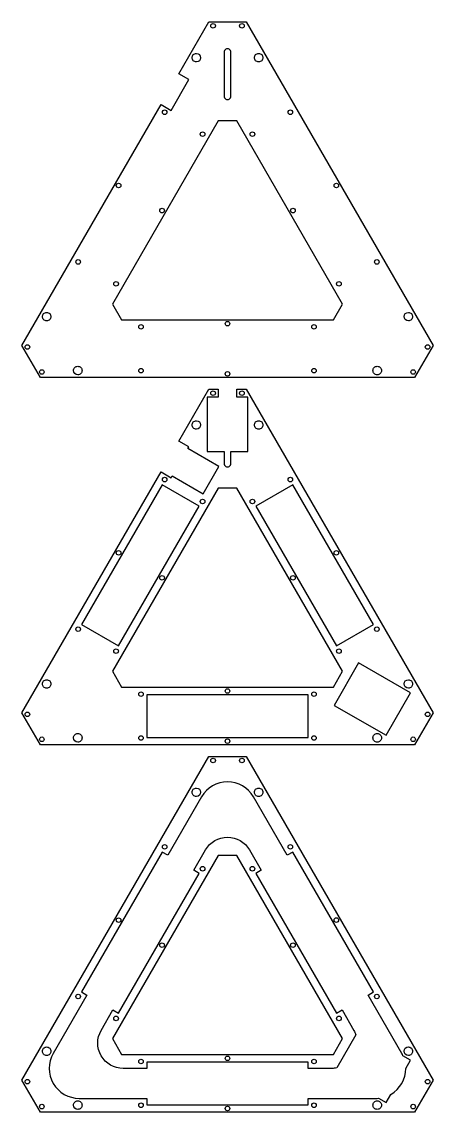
# Model space of a CAD drawing. Extents: x 89 to 634, y 56 to 529.
# Drawn here: x 89.1 to 267.4, y 56.1 to 529.2 of the extents above; entities that cross this region are included whole.
import ezdxf

# ---------------------------------------------------------------- set-up
doc = ezdxf.new("R2010")
doc.units = 0
doc.layers.get('0').update_dxf_attribs({"linetype": 'CONTINUOUS'})

msp = doc.modelspace()

# ---------------------------------------------------------------- linework, layer by layer
at = {"color": 7}
for p, q in [((157.20254, 506.70177), (170.20254, 529.218431)), ((170.20254, 529.218431), (186.30254, 529.218431)), ((172.99253, 527.468429), (172.99253, 527.468429)), ((185.49253, 527.468429), (185.49253, 527.468429)), ((186.30254, 529.218431), (267.37881, 388.790211)), ((176.75254, 515.9924), (176.75254, 496.9924)), ((179.75254, 496.9924), (179.75254, 515.9924)), ((166.60253, 513.655158), (166.60253, 513.655158)), ((193.60253, 513.655158), (193.60253, 513.655158)), ((161.53267, 504.20177), (157.20254, 506.70177)), ((153.78267, 490.778376), (161.53267, 504.20177)), ((89.12627, 388.790211), (149.45254, 493.278376)), ((149.45254, 493.278376), (153.78267, 490.778376)), ((151.99621, 489.969421), (151.99621, 489.969421)), ((206.48887, 489.969421), (206.48887, 489.969421)), ((174.25254, 486.233237), (128.37754, 406.775406)), ((182.25254, 486.233237), (174.25254, 486.233237)), ((228.12754, 406.775406), (182.25254, 486.233237)), ((168.45069, 480.469421), (168.45069, 480.469421)), ((190.03439, 480.469421), (190.03439, 480.469421)), ((132.05633, 458.192531), (132.05633, 458.192531)), ((226.42668, 458.196111), (226.42668, 458.196111)), ((150.90312, 447.316112), (150.90312, 447.316112)), ((207.58404, 447.312532), (207.58404, 447.312532)), ((114.50875, 425.039222), (114.50875, 425.039222)), ((243.97633, 425.039222), (243.97633, 425.039222)), ((130.96324, 415.539222), (130.96324, 415.539222)), ((227.52185, 415.539222), (227.52185, 415.539222)), ((128.37754, 406.775406), (132.37754, 399.847203)), ((224.12754, 399.847203), (228.12754, 406.775406)), ((101.72946, 401.291686), (101.72946, 401.291686)), ((132.37754, 399.847203), (224.12754, 399.847203)), ((179.24047, 398.227203), (179.24047, 398.227203)), ((258.47561, 401.291686), (258.47561, 401.291686)), ((141.75508, 396.847206), (141.75508, 396.847206)), ((216.73001, 396.847206), (216.73001, 396.847206)), ((97.17627, 374.847203), (89.12627, 388.790211)), ((92.531817, 388.106368), (92.531817, 388.106368)), ((267.37881, 388.790211), (259.32881, 374.847203)), ((265.95326, 388.106368), (265.95326, 388.106368)), ((259.32881, 374.847203), (97.17627, 374.847203)), ((98.781817, 377.281051), (98.781817, 377.281051)), ((115.22946, 377.909004), (115.22946, 377.909004)), ((141.75508, 377.847206), (141.75508, 377.847206)), ((179.24461, 376.467201), (179.24461, 376.467201)), ((216.73001, 377.847206), (216.73001, 377.847206)), ((244.97563, 377.909004), (244.97563, 377.909004)), ((259.70326, 377.281051), (259.70326, 377.281051)), ((157.20254, 347.330545), (170.20254, 369.847205)), ((170.20254, 369.847205), (174.25254, 369.847205)), ((174.25254, 369.847205), (174.25254, 366.347205)), ((182.25254, 366.347205), (182.25254, 369.847205)), ((182.25254, 369.847205), (186.30254, 369.847205)), ((186.30254, 369.847205), (267.37881, 229.418985)), ((174.25254, 366.347205), (169.50254, 366.347205)), ((169.50254, 366.347205), (169.50254, 342.847205)), ((172.99253, 368.097205), (172.99253, 368.097205)), ((187.00254, 366.347205), (182.25254, 366.347205)), ((185.49253, 368.097205), (185.49253, 368.097205)), ((187.00254, 342.847205), (187.00254, 366.347205)), ((166.60253, 354.283925), (166.60253, 354.283925)), ((193.60253, 354.283925), (193.60253, 354.283925)), ((161.53267, 344.830545), (157.20254, 347.330545)), ((161.05767, 344.007815), (161.53267, 344.830545)), ((174.48106, 336.257815), (161.05767, 344.007815)), ((169.50254, 342.847205), (176.75254, 342.847205)), ((176.75254, 342.847205), (176.75254, 337.621175)), ((179.75254, 342.847205), (187.00254, 342.847205)), ((179.75254, 337.621175), (179.75254, 342.847205)), ((167.68106, 324.479875), (174.48106, 336.257815)), ((89.12627, 229.418985), (149.45254, 333.907145)), ((149.45254, 333.907145), (153.78267, 331.407145)), ((153.78267, 331.407145), (154.25767, 332.229875)), ((154.25767, 332.229875), (167.68106, 324.479875)), ((149.97899, 328.318985), (114.97899, 267.697205)), ((174.25254, 326.862005), (128.37754, 247.404175)), ((166.00046, 319.068985), (149.97899, 328.318985)), ((151.99621, 330.598195), (151.99621, 330.598195)), ((182.25254, 326.862005), (174.25254, 326.862005)), ((228.12754, 247.404175), (182.25254, 326.862005)), ((206.52609, 328.318985), (190.50462, 319.068985)), ((206.48887, 330.598195), (206.48887, 330.598195)), ((241.52609, 267.697205), (206.52609, 328.318985)), ((131.00046, 258.447205), (166.00046, 319.068985)), ((168.45069, 321.098195), (168.45069, 321.098195)), ((190.03439, 321.098195), (190.03439, 321.098195)), ((190.50462, 319.068985), (225.50462, 258.447205)), ((132.05633, 298.821295), (132.05633, 298.821295)), ((226.42668, 298.824885), (226.42668, 298.824885)), ((150.90312, 287.944875), (150.90312, 287.944875)), ((207.58404, 287.941305), (207.58404, 287.941305)), ((114.50875, 265.667995), (114.50875, 265.667995)), ((114.97899, 267.697205), (131.00046, 258.447205)), ((225.50462, 258.447205), (241.52609, 267.697205)), ((243.97633, 265.667995), (243.97633, 265.667995)), ((130.96324, 256.167995), (130.96324, 256.167995)), ((227.52185, 256.167995), (227.52185, 256.167995)), ((235.07414, 251.072315), (224.42414, 232.625975)), ((257.5908, 238.072315), (235.07414, 251.072315)), ((128.37754, 247.404175), (132.37754, 240.475975)), ((224.12754, 240.475975), (228.12754, 247.404175)), ((101.72946, 241.920465), (101.72946, 241.920465)), ((258.47561, 241.920465), (258.47561, 241.920465)), ((132.37754, 240.475975), (224.12754, 240.475975)), ((141.75508, 237.475975), (141.75508, 237.475975)), ((213.25254, 237.225975), (143.25254, 237.225975)), ((143.25254, 237.225975), (143.25254, 218.725975)), ((179.24047, 238.855975), (179.24047, 238.855975)), ((213.25254, 218.725975), (213.25254, 237.225975)), ((216.73001, 237.475975), (216.73001, 237.475975)), ((246.9408, 219.625975), (257.5908, 238.072315)), ((224.42414, 232.625975), (246.9408, 219.625975)), ((97.17627, 215.475975), (89.12627, 229.418985)), ((92.531817, 228.735145), (92.531817, 228.735145)), ((267.37881, 229.418985), (259.32881, 215.475975)), ((265.95326, 228.735145), (265.95326, 228.735145)), ((98.781817, 217.909825), (98.781817, 217.909825)), ((115.22946, 218.537775), (115.22946, 218.537775)), ((141.75508, 218.475975), (141.75508, 218.475975)), ((143.25254, 218.725975), (213.25254, 218.725975)), ((216.73001, 218.475975), (216.73001, 218.475975)), ((244.97563, 218.537775), (244.97563, 218.537775)), ((259.70326, 217.909825), (259.70326, 217.909825)), ((259.32881, 215.475975), (97.17627, 215.475975)), ((179.24461, 217.095985), (179.24461, 217.095985)), ((89.12627, 70.047755), (170.20254, 210.475975)), ((170.20254, 210.475975), (186.30254, 210.475975)), ((172.99253, 208.725955), (172.99253, 208.725955)), ((185.49253, 208.725955), (185.49253, 208.725955)), ((186.30254, 210.475975), (267.37881, 70.047755)), ((166.60253, 194.912695), (166.60253, 194.912695)), ((193.60253, 194.912695), (193.60253, 194.912695)), ((166.99421, 192.918975), (152.36056, 167.572745)), ((151.99621, 171.226965), (151.99621, 171.226965)), ((206.48887, 171.226965), (206.48887, 171.226965)), ((149.97899, 168.947745), (114.97899, 108.325975)), ((174.25254, 167.490785), (128.37754, 88.032945)), ((152.36056, 167.572745), (149.97899, 168.947745)), ((163.61889, 161.072755), (168.72626, 169.918985)), ((182.25254, 167.490785), (174.25254, 167.490785)), ((228.12754, 88.032945), (182.25254, 167.490785)), ((187.77882, 169.918985), (192.88619, 161.072755)), ((206.52609, 168.947745), (204.14452, 167.572745)), ((241.52609, 108.325965), (206.52609, 168.947745)), ((166.00046, 159.697755), (163.61889, 161.072755)), ((168.45069, 161.726965), (168.45069, 161.726965)), ((190.03439, 161.726965), (190.03439, 161.726965)), ((192.88619, 161.072755), (190.50462, 159.697755)), ((131.00046, 99.075975), (166.00046, 159.697755)), ((190.50462, 159.697755), (225.50462, 99.075975)), ((132.05633, 139.450085), (132.05633, 139.450085)), ((226.42668, 139.453655), (226.42668, 139.453655)), ((150.90312, 128.573645), (150.90312, 128.573645)), ((207.58404, 128.570075), (207.58404, 128.570075)), ((114.50875, 106.296755), (114.50875, 106.296755)), ((114.97899, 108.325975), (117.36056, 106.950975)), ((239.14452, 106.950965), (241.52609, 108.325965)), ((253.77818, 81.604735), (239.14452, 106.950965)), ((243.97633, 106.296755), (243.97633, 106.296755)), ((123.51151, 91.604745), (128.61889, 100.450975)), ((128.61889, 100.450975), (131.00046, 99.075975)), ((225.50462, 99.075975), (227.88619, 100.450975)), ((130.96324, 96.796755), (130.96324, 96.796755)), ((227.52185, 96.796755), (227.52185, 96.796755)), ((128.37754, 88.032945), (132.37754, 81.104745)), ((224.12754, 81.104745), (228.12754, 88.032945)), ((233.88388, 89.639505), (225.6144, 75.316325)), ((101.72946, 82.549235), (101.72946, 82.549235)), ((132.37754, 81.104745), (224.12754, 81.104745)), ((257.5908, 78.701075), (254.30109, 80.600395)), ((258.47561, 82.549235), (258.47561, 82.549235)), ((141.75508, 78.104745), (141.75508, 78.104745)), ((213.25254, 77.854745), (143.25254, 77.854745)), ((143.25254, 77.854745), (143.25254, 75.104745)), ((179.24047, 79.484745), (179.24047, 79.484745)), ((213.25254, 75.104745), (213.25254, 77.854745)), ((216.73001, 78.104745), (216.73001, 78.104745)), ((255.51984, 75.114075), (257.5908, 78.701075)), ((143.25254, 75.104745), (133.03779, 75.104745)), ((223.46729, 75.104745), (213.25254, 75.104745)), ((97.17627, 56.104745), (89.12627, 70.047755)), ((92.531817, 69.363895), (92.531817, 69.363895)), ((267.37881, 70.047755), (259.32881, 56.104745)), ((265.95326, 69.363895), (265.95326, 69.363895)), ((113.98524, 62.104745), (143.25254, 62.104745)), ((143.25254, 62.104745), (143.25254, 59.354745)), ((213.25254, 59.354745), (213.25254, 62.104745)), ((243.65109, 62.154045), (246.9408, 60.254735)), ((98.781817, 58.538585), (98.781817, 58.538585)), ((115.22946, 59.166545), (115.22946, 59.166545)), ((141.75508, 59.104745), (141.75508, 59.104745)), ((143.25254, 59.354745), (213.25254, 59.354745)), ((179.24461, 57.724735), (179.24461, 57.724735)), ((216.73001, 59.104745), (216.73001, 59.104745)), ((244.97563, 59.166545), (244.97563, 59.166545)), ((259.70326, 58.538585), (259.70326, 58.538585)), ((259.32881, 56.104745), (97.17627, 56.104745))]:
    msp.add_line(p, q, dxfattribs=at)
for points in [[(171.01253, 527.468429), (171.01253, 528.015191), (171.455768, 528.458429), (172.00253, 528.458429)], [(172.00253, 526.478429), (171.455768, 526.478429), (171.01253, 526.921667), (171.01253, 527.468429)], [(172.00253, 528.458429), (172.549292, 528.458429), (172.99253, 528.015191), (172.99253, 527.468429)], [(172.99253, 527.468429), (172.99253, 526.921667), (172.549292, 526.478429), (172.00253, 526.478429)], [(183.51253, 527.468429), (183.51253, 528.015191), (183.955768, 528.458429), (184.50253, 528.458429)], [(184.50253, 526.478429), (183.955768, 526.478429), (183.51253, 526.921667), (183.51253, 527.468429)], [(184.50253, 528.458429), (185.049292, 528.458429), (185.49253, 528.015191), (185.49253, 527.468429)], [(185.49253, 527.468429), (185.49253, 526.921667), (185.049292, 526.478429), (184.50253, 526.478429)], [(177.50254, 517.291438), (177.038438, 517.023489), (176.75254, 516.528298), (176.75254, 515.9924)], [(179.00254, 517.291438), (178.538438, 517.559387), (177.966642, 517.559387), (177.50254, 517.291438)], [(179.75254, 515.9924), (179.75254, 516.528298), (179.466642, 517.023489), (179.00254, 517.291438)], [(162.90253, 513.655158), (162.90253, 514.145808), (163.09744, 514.616363), (163.444382, 514.963305)], [(163.444382, 512.34701), (163.09744, 512.693953), (162.90253, 513.164507), (162.90253, 513.655158)], [(163.444382, 514.963305), (163.791325, 515.310248), (164.261879, 515.505158), (164.75253, 515.505158)], [(164.75253, 511.805158), (164.261879, 511.805158), (163.791325, 512.000068), (163.444382, 512.34701)], [(164.75253, 515.505158), (165.774257, 515.505158), (166.60253, 514.676885), (166.60253, 513.655158)], [(166.60253, 513.655158), (166.60253, 512.633431), (165.774257, 511.805158), (164.75253, 511.805158)], [(189.90253, 513.655158), (189.90253, 514.145808), (190.09744, 514.616363), (190.444382, 514.963305)], [(190.444382, 512.34701), (190.09744, 512.693953), (189.90253, 513.164507), (189.90253, 513.655158)], [(190.444382, 514.963305), (190.791325, 515.310248), (191.261879, 515.505158), (191.75253, 515.505158)], [(191.75253, 511.805158), (191.261879, 511.805158), (190.791325, 512.000068), (190.444382, 512.34701)], [(191.75253, 515.505158), (192.243181, 515.505158), (192.713735, 515.310248), (193.060678, 514.963305)], [(193.060678, 512.34701), (192.713735, 512.000068), (192.243181, 511.805158), (191.75253, 511.805158)], [(193.060678, 514.963305), (193.40762, 514.616363), (193.60253, 514.145808), (193.60253, 513.655158)], [(193.60253, 513.655158), (193.60253, 513.164507), (193.40762, 512.693953), (193.060678, 512.34701)], [(176.75254, 496.9924), (176.75254, 496.456501), (177.038438, 495.961311), (177.50254, 495.693362)], [(179.00254, 495.693362), (179.466642, 495.961311), (179.75254, 496.456501), (179.75254, 496.9924)], [(177.50254, 495.693362), (177.966642, 495.425412), (178.538438, 495.425412), (179.00254, 495.693362)], [(150.01621, 489.969421), (150.01621, 490.516183), (150.459448, 490.959421), (151.00621, 490.959421)], [(151.00621, 488.979421), (150.459448, 488.979421), (150.01621, 489.422659), (150.01621, 489.969421)], [(151.00621, 490.959421), (151.552972, 490.959421), (151.99621, 490.516183), (151.99621, 489.969421)], [(151.99621, 489.969421), (151.99621, 489.422659), (151.552972, 488.979421), (151.00621, 488.979421)], [(204.50887, 489.969421), (204.50887, 490.516183), (204.952108, 490.959421), (205.49887, 490.959421)], [(205.49887, 488.979421), (204.952108, 488.979421), (204.50887, 489.422659), (204.50887, 489.969421)], [(205.49887, 490.959421), (206.045632, 490.959421), (206.48887, 490.516183), (206.48887, 489.969421)], [(206.48887, 489.969421), (206.48887, 489.422659), (206.045632, 488.979421), (205.49887, 488.979421)], [(166.47069, 480.469421), (166.47069, 481.016183), (166.913928, 481.459421), (167.46069, 481.459421)], [(166.760654, 479.769385), (166.574993, 479.955046), (166.47069, 480.206857), (166.47069, 480.469421)], [(167.46069, 479.479421), (167.198126, 479.479421), (166.946315, 479.583724), (166.760654, 479.769385)], [(167.46069, 481.459421), (168.007452, 481.459421), (168.45069, 481.016183), (168.45069, 480.469421)], [(168.160726, 479.769385), (167.975065, 479.583724), (167.723254, 479.479421), (167.46069, 479.479421)], [(168.45069, 480.469421), (168.45069, 480.206857), (168.346387, 479.955046), (168.160726, 479.769385)], [(188.05439, 480.469421), (188.05439, 481.016183), (188.497628, 481.459421), (189.04439, 481.459421)], [(188.344354, 479.769385), (188.158693, 479.955046), (188.05439, 480.206857), (188.05439, 480.469421)], [(189.04439, 479.479421), (188.781826, 479.479421), (188.530015, 479.583724), (188.344354, 479.769385)], [(189.04439, 481.459421), (189.591152, 481.459421), (190.03439, 481.016183), (190.03439, 480.469421)], [(189.744426, 479.769385), (189.558765, 479.583724), (189.306954, 479.479421), (189.04439, 479.479421)], [(190.03439, 480.469421), (190.03439, 480.206857), (189.930087, 479.955046), (189.744426, 479.769385)], [(130.07633, 458.192531), (130.07633, 458.739293), (130.519568, 459.182531), (131.06633, 459.182531)], [(131.06633, 459.182531), (131.613092, 459.182531), (132.05633, 458.739293), (132.05633, 458.192531)], [(224.44668, 458.196111), (224.44668, 458.742873), (224.889918, 459.186111), (225.43668, 459.186111)], [(225.43668, 459.186111), (225.983442, 459.186111), (226.42668, 458.742873), (226.42668, 458.196111)], [(131.06633, 457.202531), (130.519568, 457.202531), (130.07633, 457.645769), (130.07633, 458.192531)], [(132.05633, 458.192531), (132.05633, 457.645769), (131.613092, 457.202531), (131.06633, 457.202531)], [(225.43668, 457.206111), (224.889918, 457.206111), (224.44668, 457.649349), (224.44668, 458.196111)], [(226.42668, 458.196111), (226.42668, 457.649349), (225.983442, 457.206111), (225.43668, 457.206111)], [(148.92312, 447.316112), (148.92312, 447.862874), (149.366358, 448.306112), (149.91312, 448.306112)], [(149.91312, 446.326112), (149.366358, 446.326112), (148.92312, 446.76935), (148.92312, 447.316112)], [(149.91312, 448.306112), (150.459882, 448.306112), (150.90312, 447.862874), (150.90312, 447.316112)], [(150.90312, 447.316112), (150.90312, 446.76935), (150.459882, 446.326112), (149.91312, 446.326112)], [(205.60404, 447.312532), (205.60404, 447.859294), (206.047278, 448.302532), (206.59404, 448.302532)], [(206.59404, 446.322532), (206.047278, 446.322532), (205.60404, 446.76577), (205.60404, 447.312532)], [(206.59404, 448.302532), (207.140802, 448.302532), (207.58404, 447.859294), (207.58404, 447.312532)], [(207.58404, 447.312532), (207.58404, 446.76577), (207.140802, 446.322532), (206.59404, 446.322532)], [(112.52875, 425.039222), (112.52875, 425.585984), (112.971988, 426.029222), (113.51875, 426.029222)], [(113.51875, 426.029222), (114.065512, 426.029222), (114.50875, 425.585984), (114.50875, 425.039222)], [(241.99633, 425.039222), (241.99633, 425.585984), (242.439568, 426.029222), (242.98633, 426.029222)], [(242.98633, 426.029222), (243.533092, 426.029222), (243.97633, 425.585984), (243.97633, 425.039222)], [(113.51875, 424.049222), (112.971988, 424.049222), (112.52875, 424.49246), (112.52875, 425.039222)], [(114.50875, 425.039222), (114.50875, 424.49246), (114.065512, 424.049222), (113.51875, 424.049222)], [(242.98633, 424.049222), (242.439568, 424.049222), (241.99633, 424.49246), (241.99633, 425.039222)], [(243.97633, 425.039222), (243.97633, 424.49246), (243.533092, 424.049222), (242.98633, 424.049222)], [(128.98324, 415.539222), (128.98324, 416.085984), (129.426478, 416.529222), (129.97324, 416.529222)], [(129.97324, 416.529222), (130.520002, 416.529222), (130.96324, 416.085984), (130.96324, 415.539222)], [(225.54185, 415.539222), (225.54185, 416.085984), (225.985088, 416.529222), (226.53185, 416.529222)], [(226.53185, 416.529222), (227.078612, 416.529222), (227.52185, 416.085984), (227.52185, 415.539222)], [(129.97324, 414.549222), (129.426478, 414.549222), (128.98324, 414.99246), (128.98324, 415.539222)], [(130.96324, 415.539222), (130.96324, 414.99246), (130.520002, 414.549222), (129.97324, 414.549222)], [(226.53185, 414.549222), (225.985088, 414.549222), (225.54185, 414.99246), (225.54185, 415.539222)], [(227.52185, 415.539222), (227.52185, 414.99246), (227.078612, 414.549222), (226.53185, 414.549222)], [(98.029456, 401.291686), (98.029456, 401.782336), (98.224366, 402.252891), (98.571308, 402.599833)], [(98.571308, 402.599833), (98.918251, 402.946776), (99.388805, 403.141686), (99.879456, 403.141686)], [(99.879456, 403.141686), (100.370107, 403.141687), (100.840663, 402.946777), (101.187606, 402.599835)], [(101.187606, 402.599835), (101.534549, 402.252892), (101.72946, 401.782337), (101.72946, 401.291686)], [(254.77561, 401.291686), (254.77561, 402.313413), (255.603883, 403.141686), (256.62561, 403.141686)], [(256.62561, 403.141686), (257.116261, 403.141686), (257.586815, 402.946776), (257.933758, 402.599833)], [(257.933758, 402.599833), (258.2807, 402.252891), (258.47561, 401.782336), (258.47561, 401.291686)], [(98.571308, 399.983538), (98.224366, 400.330481), (98.029456, 400.801035), (98.029456, 401.291686)], [(99.879456, 399.441686), (99.388805, 399.441686), (98.918251, 399.636596), (98.571308, 399.983538)], [(101.187606, 399.983537), (100.840663, 399.636594), (100.370107, 399.441685), (99.879456, 399.441686)], [(101.72946, 401.291686), (101.72946, 400.801035), (101.534549, 400.330479), (101.187606, 399.983537)], [(139.77508, 396.847206), (139.77508, 397.393968), (140.218318, 397.837206), (140.76508, 397.837206)], [(140.76508, 397.837206), (141.311842, 397.837206), (141.75508, 397.393968), (141.75508, 396.847206)], [(177.26047, 398.227203), (177.26047, 398.773965), (177.703708, 399.217203), (178.25047, 399.217203)], [(178.25047, 397.237203), (177.703708, 397.237203), (177.26047, 397.680441), (177.26047, 398.227203)], [(178.25047, 399.217203), (178.797232, 399.217203), (179.24047, 398.773965), (179.24047, 398.227203)], [(179.24047, 398.227203), (179.24047, 397.680441), (178.797232, 397.237203), (178.25047, 397.237203)], [(214.75001, 396.847206), (214.75001, 397.393968), (215.193248, 397.837206), (215.74001, 397.837206)], [(215.74001, 397.837206), (216.286772, 397.837206), (216.73001, 397.393968), (216.73001, 396.847206)], [(256.62561, 399.441686), (255.603883, 399.441686), (254.77561, 400.269959), (254.77561, 401.291686)], [(257.933758, 399.983538), (257.586815, 399.636596), (257.116261, 399.441686), (256.62561, 399.441686)], [(258.47561, 401.291686), (258.47561, 400.801035), (258.2807, 400.330481), (257.933758, 399.983538)], [(140.065044, 396.147169), (139.879383, 396.332831), (139.77508, 396.584641), (139.77508, 396.847206)], [(140.76508, 395.857205), (140.502516, 395.857205), (140.250705, 395.961508), (140.065044, 396.147169)], [(141.465116, 396.147169), (141.279455, 395.961508), (141.027645, 395.857205), (140.76508, 395.857205)], [(141.75508, 396.847206), (141.75508, 396.584641), (141.650777, 396.332831), (141.465116, 396.147169)], [(215.039974, 396.147169), (214.854313, 396.332831), (214.75001, 396.584641), (214.75001, 396.847206)], [(215.74001, 395.857205), (215.477446, 395.857205), (215.225635, 395.961508), (215.039974, 396.147169)], [(216.440046, 396.147169), (216.254385, 395.961508), (216.002575, 395.857205), (215.74001, 395.857205)], [(216.73001, 396.847206), (216.73001, 396.584641), (216.625707, 396.332831), (216.440046, 396.147169)], [(90.551817, 388.106368), (90.551817, 388.65313), (90.995055, 389.096368), (91.541817, 389.096368)], [(91.541817, 387.116368), (90.995055, 387.116368), (90.551817, 387.559606), (90.551817, 388.106368)], [(91.541817, 389.096368), (92.088579, 389.096368), (92.531817, 388.65313), (92.531817, 388.106368)], [(92.531817, 388.106368), (92.531817, 387.559606), (92.088579, 387.116368), (91.541817, 387.116368)], [(263.97326, 388.106368), (263.97326, 388.65313), (264.416498, 389.096368), (264.96326, 389.096368)], [(264.96326, 387.116368), (264.416498, 387.116368), (263.97326, 387.559606), (263.97326, 388.106368)], [(264.96326, 389.096368), (265.510022, 389.096368), (265.95326, 388.65313), (265.95326, 388.106368)], [(265.95326, 388.106368), (265.95326, 387.559606), (265.510022, 387.116368), (264.96326, 387.116368)], [(111.52946, 377.909004), (111.52946, 378.399654), (111.72437, 378.870209), (112.071312, 379.217151)], [(112.071312, 379.217151), (112.418255, 379.564094), (112.888809, 379.759004), (113.37946, 379.759004)], [(113.37946, 379.759004), (113.870111, 379.759004), (114.340665, 379.564094), (114.687608, 379.217151)], [(114.687608, 379.217151), (115.03455, 378.870209), (115.22946, 378.399654), (115.22946, 377.909004)], [(139.77508, 377.847206), (139.77508, 378.393968), (140.218318, 378.837206), (140.76508, 378.837206)], [(140.76508, 378.837206), (141.311842, 378.837206), (141.75508, 378.393968), (141.75508, 377.847206)], [(214.75001, 377.847206), (214.75001, 378.393968), (215.193248, 378.837206), (215.74001, 378.837206)], [(215.74001, 378.837206), (216.286772, 378.837206), (216.73001, 378.393968), (216.73001, 377.847206)], [(241.27563, 377.909004), (241.27563, 378.399654), (241.47054, 378.870209), (241.817482, 379.217151)], [(241.817482, 379.217151), (242.164425, 379.564094), (242.634979, 379.759004), (243.12563, 379.759004)], [(243.12563, 379.759004), (243.616281, 379.759004), (244.086835, 379.564094), (244.433778, 379.217151)], [(244.433778, 379.217151), (244.78072, 378.870209), (244.97563, 378.399654), (244.97563, 377.909004)], [(96.801817, 377.281051), (96.801817, 377.827813), (97.245055, 378.271051), (97.791817, 378.271051)], [(97.791817, 376.291051), (97.245055, 376.291051), (96.801817, 376.734289), (96.801817, 377.281051)], [(97.791817, 378.271051), (98.338579, 378.271051), (98.781817, 377.827813), (98.781817, 377.281051)], [(98.781817, 377.281051), (98.781817, 376.734289), (98.338579, 376.291051), (97.791817, 376.291051)], [(113.37946, 376.059004), (112.357733, 376.059004), (111.52946, 376.887277), (111.52946, 377.909004)], [(114.687608, 376.600856), (114.340665, 376.253914), (113.870111, 376.059004), (113.37946, 376.059004)], [(115.22946, 377.909004), (115.22946, 377.418353), (115.03455, 376.947799), (114.687608, 376.600856)], [(140.065044, 377.147169), (139.879383, 377.332831), (139.77508, 377.584641), (139.77508, 377.847206)], [(140.76508, 376.857205), (140.502516, 376.857205), (140.250705, 376.961508), (140.065044, 377.147169)], [(141.465116, 377.147169), (141.279455, 376.961508), (141.027645, 376.857205), (140.76508, 376.857205)], [(141.75508, 377.847206), (141.75508, 377.584641), (141.650777, 377.332831), (141.465116, 377.147169)], [(177.26461, 376.467201), (177.26461, 377.013963), (177.707848, 377.457201), (178.25461, 377.457201)], [(178.25461, 375.477201), (177.707848, 375.477201), (177.26461, 375.920439), (177.26461, 376.467201)], [(178.25461, 377.457201), (178.801372, 377.457201), (179.24461, 377.013963), (179.24461, 376.467201)], [(179.24461, 376.467201), (179.24461, 375.920439), (178.801372, 375.477201), (178.25461, 375.477201)], [(215.039974, 377.147169), (214.854313, 377.332831), (214.75001, 377.584641), (214.75001, 377.847206)], [(215.74001, 376.857205), (215.477446, 376.857205), (215.225635, 376.961508), (215.039974, 377.147169)], [(216.440046, 377.147169), (216.254385, 376.961508), (216.002575, 376.857205), (215.74001, 376.857205)], [(216.73001, 377.847206), (216.73001, 377.584641), (216.625707, 377.332831), (216.440046, 377.147169)], [(241.817482, 376.600856), (241.47054, 376.947799), (241.27563, 377.418353), (241.27563, 377.909004)], [(243.12563, 376.059004), (242.634979, 376.059004), (242.164425, 376.253914), (241.817482, 376.600856)], [(244.433778, 376.600856), (244.086835, 376.253914), (243.616281, 376.059004), (243.12563, 376.059004)], [(244.97563, 377.909004), (244.97563, 377.418353), (244.78072, 376.947799), (244.433778, 376.600856)], [(257.72326, 377.281051), (257.72326, 377.827813), (258.166498, 378.271051), (258.71326, 378.271051)], [(258.71326, 376.291051), (258.166498, 376.291051), (257.72326, 376.734289), (257.72326, 377.281051)], [(258.71326, 378.271051), (259.260022, 378.271051), (259.70326, 377.827813), (259.70326, 377.281051)], [(259.70326, 377.281051), (259.70326, 376.734289), (259.260022, 376.291051), (258.71326, 376.291051)], [(171.01253, 368.097205), (171.01253, 368.643967), (171.455768, 369.087205), (172.00253, 369.087205)], [(172.00253, 369.087205), (172.549292, 369.087205), (172.99253, 368.643967), (172.99253, 368.097205)], [(183.51253, 368.097205), (183.51253, 368.643967), (183.955768, 369.087205), (184.50253, 369.087205)], [(184.50253, 369.087205), (185.049292, 369.087205), (185.49253, 368.643967), (185.49253, 368.097205)], [(172.00253, 367.107205), (171.455768, 367.107205), (171.01253, 367.550443), (171.01253, 368.097205)], [(172.99253, 368.097205), (172.99253, 367.550443), (172.549292, 367.107205), (172.00253, 367.107205)], [(184.50253, 367.107205), (183.955768, 367.107205), (183.51253, 367.550443), (183.51253, 368.097205)], [(185.49253, 368.097205), (185.49253, 367.550443), (185.049292, 367.107205), (184.50253, 367.107205)], [(162.90253, 354.283925), (162.90253, 354.774575), (163.09744, 355.24513), (163.444382, 355.592072)], [(163.444382, 355.592072), (163.791325, 355.939015), (164.261879, 356.133925), (164.75253, 356.133925)], [(164.75253, 356.133925), (165.774257, 356.133925), (166.60253, 355.305652), (166.60253, 354.283925)], [(189.90253, 354.283925), (189.90253, 354.774575), (190.09744, 355.24513), (190.444382, 355.592072)], [(190.444382, 355.592072), (190.791325, 355.939015), (191.261879, 356.133925), (191.75253, 356.133925)], [(191.75253, 356.133925), (192.243181, 356.133925), (192.713735, 355.939015), (193.060678, 355.592072)], [(193.060678, 355.592072), (193.40762, 355.24513), (193.60253, 354.774575), (193.60253, 354.283925)], [(163.444382, 352.975777), (163.09744, 353.32272), (162.90253, 353.793274), (162.90253, 354.283925)], [(164.75253, 352.433925), (164.261879, 352.433925), (163.791325, 352.628835), (163.444382, 352.975777)], [(166.60253, 354.283925), (166.60253, 353.262198), (165.774257, 352.433925), (164.75253, 352.433925)], [(190.444382, 352.975777), (190.09744, 353.32272), (189.90253, 353.793274), (189.90253, 354.283925)], [(191.75253, 352.433925), (191.261879, 352.433925), (190.791325, 352.628835), (190.444382, 352.975777)], [(193.060678, 352.975777), (192.713735, 352.628835), (192.243181, 352.433925), (191.75253, 352.433925)], [(193.60253, 354.283925), (193.60253, 353.793274), (193.40762, 353.32272), (193.060678, 352.975777)], [(176.75254, 337.621175), (176.75254, 337.085276), (177.038438, 336.590086), (177.50254, 336.322137)], [(177.50254, 336.322137), (177.966642, 336.054187), (178.538438, 336.054187), (179.00254, 336.322137)], [(179.00254, 336.322137), (179.466642, 336.590086), (179.75254, 337.085276), (179.75254, 337.621175)], [(150.01621, 330.598195), (150.01621, 331.144957), (150.459448, 331.588195), (151.00621, 331.588195)], [(151.00621, 331.588195), (151.552972, 331.588195), (151.99621, 331.144957), (151.99621, 330.598195)], [(204.50887, 330.598195), (204.50887, 331.144957), (204.952108, 331.588195), (205.49887, 331.588195)], [(205.49887, 331.588195), (206.045632, 331.588195), (206.48887, 331.144957), (206.48887, 330.598195)], [(151.00621, 329.608195), (150.459448, 329.608195), (150.01621, 330.051433), (150.01621, 330.598195)], [(151.99621, 330.598195), (151.99621, 330.051433), (151.552972, 329.608195), (151.00621, 329.608195)], [(205.49887, 329.608195), (204.952108, 329.608195), (204.50887, 330.051433), (204.50887, 330.598195)], [(206.48887, 330.598195), (206.48887, 330.051433), (206.045632, 329.608195), (205.49887, 329.608195)], [(166.47069, 321.098195), (166.47069, 321.644957), (166.913928, 322.088195), (167.46069, 322.088195)], [(167.46069, 322.088195), (168.007452, 322.088195), (168.45069, 321.644957), (168.45069, 321.098195)], [(188.05439, 321.098195), (188.05439, 321.644957), (188.497628, 322.088195), (189.04439, 322.088195)], [(189.04439, 322.088195), (189.591152, 322.088195), (190.03439, 321.644957), (190.03439, 321.098195)], [(167.46069, 320.108195), (166.913928, 320.108195), (166.47069, 320.551433), (166.47069, 321.098195)], [(168.45069, 321.098195), (168.45069, 320.551433), (168.007452, 320.108195), (167.46069, 320.108195)], [(189.04439, 320.108195), (188.497628, 320.108195), (188.05439, 320.551433), (188.05439, 321.098195)], [(190.03439, 321.098195), (190.03439, 320.551433), (189.591152, 320.108195), (189.04439, 320.108195)], [(130.07633, 298.821295), (130.07633, 299.368057), (130.519568, 299.811295), (131.06633, 299.811295)], [(131.06633, 297.831295), (130.519568, 297.831295), (130.07633, 298.274533), (130.07633, 298.821295)], [(131.06633, 299.811295), (131.613092, 299.811295), (132.05633, 299.368057), (132.05633, 298.821295)], [(132.05633, 298.821295), (132.05633, 298.274533), (131.613092, 297.831295), (131.06633, 297.831295)], [(224.44668, 298.824885), (224.44668, 299.371647), (224.889918, 299.814885), (225.43668, 299.814885)], [(225.43668, 297.834885), (224.889918, 297.834885), (224.44668, 298.278123), (224.44668, 298.824885)], [(225.43668, 299.814885), (225.983442, 299.814885), (226.42668, 299.371647), (226.42668, 298.824885)], [(226.42668, 298.824885), (226.42668, 298.278123), (225.983442, 297.834885), (225.43668, 297.834885)], [(148.92312, 287.944875), (148.92312, 288.491637), (149.366358, 288.934875), (149.91312, 288.934875)], [(149.91312, 288.934875), (150.459882, 288.934875), (150.90312, 288.491637), (150.90312, 287.944875)], [(205.60404, 287.941305), (205.60404, 288.488067), (206.047278, 288.931305), (206.59404, 288.931305)], [(206.59404, 288.931305), (207.140802, 288.931305), (207.58404, 288.488067), (207.58404, 287.941305)], [(149.91312, 286.954875), (149.366358, 286.954875), (148.92312, 287.398113), (148.92312, 287.944875)], [(150.90312, 287.944875), (150.90312, 287.398113), (150.459882, 286.954875), (149.91312, 286.954875)], [(206.59404, 286.951305), (206.047278, 286.951305), (205.60404, 287.394543), (205.60404, 287.941305)], [(207.58404, 287.941305), (207.58404, 287.394543), (207.140802, 286.951305), (206.59404, 286.951305)], [(112.52875, 265.667995), (112.52875, 266.214757), (112.971988, 266.657995), (113.51875, 266.657995)], [(113.51875, 264.677995), (112.971988, 264.677995), (112.52875, 265.121233), (112.52875, 265.667995)], [(113.51875, 266.657995), (114.065512, 266.657995), (114.50875, 266.214757), (114.50875, 265.667995)], [(114.50875, 265.667995), (114.50875, 265.121233), (114.065512, 264.677995), (113.51875, 264.677995)], [(241.99633, 265.667995), (241.99633, 266.214757), (242.439568, 266.657995), (242.98633, 266.657995)], [(242.98633, 264.677995), (242.439568, 264.677995), (241.99633, 265.121233), (241.99633, 265.667995)], [(242.98633, 266.657995), (243.533092, 266.657995), (243.97633, 266.214757), (243.97633, 265.667995)], [(243.97633, 265.667995), (243.97633, 265.121233), (243.533092, 264.677995), (242.98633, 264.677995)], [(128.98324, 256.167995), (128.98324, 256.714757), (129.426478, 257.157995), (129.97324, 257.157995)], [(129.97324, 255.177995), (129.426478, 255.177995), (128.98324, 255.621233), (128.98324, 256.167995)], [(129.97324, 257.157995), (130.520002, 257.157995), (130.96324, 256.714757), (130.96324, 256.167995)], [(130.96324, 256.167995), (130.96324, 255.621233), (130.520002, 255.177995), (129.97324, 255.177995)], [(225.54185, 256.167995), (225.54185, 256.714757), (225.985088, 257.157995), (226.53185, 257.157995)], [(226.53185, 255.177995), (225.985088, 255.177995), (225.54185, 255.621233), (225.54185, 256.167995)], [(226.53185, 257.157995), (227.078612, 257.157995), (227.52185, 256.714757), (227.52185, 256.167995)], [(227.52185, 256.167995), (227.52185, 255.621233), (227.078612, 255.177995), (226.53185, 255.177995)], [(98.029456, 241.920465), (98.029456, 242.411115), (98.224366, 242.88167), (98.571308, 243.228612)], [(98.571308, 240.612317), (98.224366, 240.95926), (98.029456, 241.429814), (98.029456, 241.920465)], [(98.571308, 243.228612), (98.918251, 243.575555), (99.388805, 243.770465), (99.879456, 243.770465)], [(99.879456, 243.770465), (100.370107, 243.770466), (100.840663, 243.575556), (101.187606, 243.228614)], [(101.187606, 243.228614), (101.534549, 242.881671), (101.72946, 242.411116), (101.72946, 241.920465)], [(101.72946, 241.920465), (101.72946, 241.429814), (101.534549, 240.959258), (101.187606, 240.612316)], [(254.77561, 241.920465), (254.77561, 242.942192), (255.603883, 243.770465), (256.62561, 243.770465)], [(256.62561, 240.070465), (255.603883, 240.070465), (254.77561, 240.898738), (254.77561, 241.920465)], [(256.62561, 243.770465), (257.116261, 243.770465), (257.586815, 243.575555), (257.933758, 243.228612)], [(257.933758, 243.228612), (258.2807, 242.88167), (258.47561, 242.411115), (258.47561, 241.920465)], [(258.47561, 241.920465), (258.47561, 241.429814), (258.2807, 240.95926), (257.933758, 240.612317)], [(99.879456, 240.070465), (99.388805, 240.070465), (98.918251, 240.265375), (98.571308, 240.612317)], [(101.187606, 240.612316), (100.840663, 240.265373), (100.370107, 240.070464), (99.879456, 240.070465)], [(139.77508, 237.475975), (139.77508, 238.022737), (140.218318, 238.465975), (140.76508, 238.465975)], [(140.76508, 236.485975), (140.218318, 236.485975), (139.77508, 236.929213), (139.77508, 237.475975)], [(140.76508, 238.465975), (141.311842, 238.465975), (141.75508, 238.022737), (141.75508, 237.475975)], [(141.75508, 237.475975), (141.75508, 236.929213), (141.311842, 236.485975), (140.76508, 236.485975)], [(177.26047, 238.855975), (177.26047, 239.402737), (177.703708, 239.845975), (178.25047, 239.845975)], [(178.25047, 237.865975), (177.703708, 237.865975), (177.26047, 238.309213), (177.26047, 238.855975)], [(178.25047, 239.845975), (178.797232, 239.845975), (179.24047, 239.402737), (179.24047, 238.855975)], [(179.24047, 238.855975), (179.24047, 238.309213), (178.797232, 237.865975), (178.25047, 237.865975)], [(214.75001, 237.475975), (214.75001, 238.022737), (215.193248, 238.465975), (215.74001, 238.465975)], [(215.74001, 236.485975), (215.193248, 236.485975), (214.75001, 236.929213), (214.75001, 237.475975)], [(215.74001, 238.465975), (216.286772, 238.465975), (216.73001, 238.022737), (216.73001, 237.475975)], [(216.73001, 237.475975), (216.73001, 236.929213), (216.286772, 236.485975), (215.74001, 236.485975)], [(257.933758, 240.612317), (257.586815, 240.265375), (257.116261, 240.070465), (256.62561, 240.070465)], [(90.551817, 228.735145), (90.551817, 229.281907), (90.995055, 229.725145), (91.541817, 229.725145)], [(91.541817, 227.745145), (90.995055, 227.745145), (90.551817, 228.188383), (90.551817, 228.735145)], [(91.541817, 229.725145), (92.088579, 229.725145), (92.531817, 229.281907), (92.531817, 228.735145)], [(92.531817, 228.735145), (92.531817, 228.188383), (92.088579, 227.745145), (91.541817, 227.745145)], [(263.97326, 228.735145), (263.97326, 229.281907), (264.416498, 229.725145), (264.96326, 229.725145)], [(264.96326, 227.745145), (264.416498, 227.745145), (263.97326, 228.188383), (263.97326, 228.735145)], [(264.96326, 229.725145), (265.510022, 229.725145), (265.95326, 229.281907), (265.95326, 228.735145)], [(265.95326, 228.735145), (265.95326, 228.188383), (265.510022, 227.745145), (264.96326, 227.745145)], [(96.801817, 217.909825), (96.801817, 218.456587), (97.245055, 218.899825), (97.791817, 218.899825)], [(97.791817, 216.919825), (97.245055, 216.919825), (96.801817, 217.363063), (96.801817, 217.909825)], [(97.791817, 218.899825), (98.338579, 218.899825), (98.781817, 218.456587), (98.781817, 217.909825)], [(98.781817, 217.909825), (98.781817, 217.363063), (98.338579, 216.919825), (97.791817, 216.919825)], [(111.52946, 218.537775), (111.52946, 219.028425), (111.72437, 219.49898), (112.071312, 219.845922)], [(113.37946, 216.687775), (112.357733, 216.687775), (111.52946, 217.516048), (111.52946, 218.537775)], [(112.071312, 219.845922), (112.418255, 220.192865), (112.888809, 220.387775), (113.37946, 220.387775)], [(113.37946, 220.387775), (113.870111, 220.387775), (114.340665, 220.192865), (114.687608, 219.845922)], [(114.687608, 219.845922), (115.03455, 219.49898), (115.22946, 219.028425), (115.22946, 218.537775)], [(115.22946, 218.537775), (115.22946, 218.047124), (115.03455, 217.57657), (114.687608, 217.229627)], [(139.77508, 218.475975), (139.77508, 219.022737), (140.218318, 219.465975), (140.76508, 219.465975)], [(140.76508, 217.485975), (140.218318, 217.485975), (139.77508, 217.929213), (139.77508, 218.475975)], [(140.76508, 219.465975), (141.311842, 219.465975), (141.75508, 219.022737), (141.75508, 218.475975)], [(141.75508, 218.475975), (141.75508, 217.929213), (141.311842, 217.485975), (140.76508, 217.485975)], [(177.26461, 217.095985), (177.26461, 217.642747), (177.707848, 218.085985), (178.25461, 218.085985)], [(178.25461, 218.085985), (178.801372, 218.085985), (179.24461, 217.642747), (179.24461, 217.095985)], [(214.75001, 218.475975), (214.75001, 219.022737), (215.193248, 219.465975), (215.74001, 219.465975)], [(215.74001, 217.485975), (215.193248, 217.485975), (214.75001, 217.929213), (214.75001, 218.475975)], [(215.74001, 219.465975), (216.286772, 219.465975), (216.73001, 219.022737), (216.73001, 218.475975)], [(216.73001, 218.475975), (216.73001, 217.929213), (216.286772, 217.485975), (215.74001, 217.485975)], [(241.27563, 218.537775), (241.27563, 219.028425), (241.47054, 219.49898), (241.817482, 219.845922)], [(241.817482, 217.229627), (241.47054, 217.57657), (241.27563, 218.047124), (241.27563, 218.537775)], [(241.817482, 219.845922), (242.164425, 220.192865), (242.634979, 220.387775), (243.12563, 220.387775)], [(243.12563, 220.387775), (243.616281, 220.387775), (244.086835, 220.192865), (244.433778, 219.845922)], [(244.433778, 219.845922), (244.78072, 219.49898), (244.97563, 219.028425), (244.97563, 218.537775)], [(244.97563, 218.537775), (244.97563, 218.047124), (244.78072, 217.57657), (244.433778, 217.229627)], [(257.72326, 217.909825), (257.72326, 218.456587), (258.166498, 218.899825), (258.71326, 218.899825)], [(258.71326, 216.919825), (258.166498, 216.919825), (257.72326, 217.363063), (257.72326, 217.909825)], [(258.71326, 218.899825), (259.260022, 218.899825), (259.70326, 218.456587), (259.70326, 217.909825)], [(259.70326, 217.909825), (259.70326, 217.363063), (259.260022, 216.919825), (258.71326, 216.919825)], [(114.687608, 217.229627), (114.340665, 216.882685), (113.870111, 216.687775), (113.37946, 216.687775)], [(178.25461, 216.105985), (177.707848, 216.105985), (177.26461, 216.549223), (177.26461, 217.095985)], [(179.24461, 217.095985), (179.24461, 216.549223), (178.801372, 216.105985), (178.25461, 216.105985)], [(243.12563, 216.687775), (242.634979, 216.687775), (242.164425, 216.882685), (241.817482, 217.229627)], [(244.433778, 217.229627), (244.086835, 216.882685), (243.616281, 216.687775), (243.12563, 216.687775)], [(171.01253, 208.725955), (171.01253, 209.272717), (171.455768, 209.715955), (172.00253, 209.715955)], [(172.00253, 207.735955), (171.455768, 207.735955), (171.01253, 208.179193), (171.01253, 208.725955)], [(172.00253, 209.715955), (172.549292, 209.715955), (172.99253, 209.272717), (172.99253, 208.725955)], [(172.99253, 208.725955), (172.99253, 208.179193), (172.549292, 207.735955), (172.00253, 207.735955)], [(183.51253, 208.725955), (183.51253, 209.272717), (183.955768, 209.715955), (184.50253, 209.715955)], [(184.50253, 207.735955), (183.955768, 207.735955), (183.51253, 208.179193), (183.51253, 208.725955)], [(184.50253, 209.715955), (185.049292, 209.715955), (185.49253, 209.272717), (185.49253, 208.725955)], [(185.49253, 208.725955), (185.49253, 208.179193), (185.049292, 207.735955), (184.50253, 207.735955)], [(178.25254, 199.418974), (173.608088, 199.418974), (169.316436, 196.941189), (166.99421, 192.918975)], [(189.51087, 192.918975), (187.188644, 196.941189), (182.896992, 199.418974), (178.25254, 199.418974)], [(162.90253, 194.912695), (162.90253, 195.403345), (163.09744, 195.8739), (163.444382, 196.220842)], [(163.444382, 193.604547), (163.09744, 193.95149), (162.90253, 194.422044), (162.90253, 194.912695)], [(163.444382, 196.220842), (163.791325, 196.567785), (164.261879, 196.762695), (164.75253, 196.762695)], [(164.75253, 196.762695), (165.774257, 196.762695), (166.60253, 195.934422), (166.60253, 194.912695)], [(166.60253, 194.912695), (166.60253, 193.890968), (165.774257, 193.062695), (164.75253, 193.062695)], [(189.90253, 194.912695), (189.90253, 195.403345), (190.09744, 195.8739), (190.444382, 196.220842)], [(190.444382, 193.604547), (190.09744, 193.95149), (189.90253, 194.422044), (189.90253, 194.912695)], [(190.444382, 196.220842), (190.791325, 196.567785), (191.261879, 196.762695), (191.75253, 196.762695)], [(191.75253, 196.762695), (192.243181, 196.762695), (192.713735, 196.567785), (193.060678, 196.220842)], [(193.060678, 196.220842), (193.40762, 195.8739), (193.60253, 195.403345), (193.60253, 194.912695)], [(193.60253, 194.912695), (193.60253, 194.422044), (193.40762, 193.95149), (193.060678, 193.604547)], [(164.75253, 193.062695), (164.261879, 193.062695), (163.791325, 193.257605), (163.444382, 193.604547)], [(204.14452, 167.572745), (204.14452, 167.572745), (189.51087, 192.918975), (189.51087, 192.918975)], [(191.75253, 193.062695), (191.261879, 193.062695), (190.791325, 193.257605), (190.444382, 193.604547)], [(193.060678, 193.604547), (192.713735, 193.257605), (192.243181, 193.062695), (191.75253, 193.062695)], [(168.72626, 169.918985), (170.691221, 173.322397), (174.322618, 175.418986), (178.25254, 175.418986)], [(178.25254, 175.418986), (182.182462, 175.418986), (185.813859, 173.322397), (187.77882, 169.918985)], [(150.01621, 171.226965), (150.01621, 171.773727), (150.459448, 172.216965), (151.00621, 172.216965)], [(151.00621, 170.236965), (150.459448, 170.236965), (150.01621, 170.680203), (150.01621, 171.226965)], [(151.00621, 172.216965), (151.552972, 172.216965), (151.99621, 171.773727), (151.99621, 171.226965)], [(151.99621, 171.226965), (151.99621, 170.680203), (151.552972, 170.236965), (151.00621, 170.236965)], [(204.50887, 171.226965), (204.50887, 171.773727), (204.952108, 172.216965), (205.49887, 172.216965)], [(205.49887, 170.236965), (204.952108, 170.236965), (204.50887, 170.680203), (204.50887, 171.226965)], [(205.49887, 172.216965), (206.045632, 172.216965), (206.48887, 171.773727), (206.48887, 171.226965)], [(206.48887, 171.226965), (206.48887, 170.680203), (206.045632, 170.236965), (205.49887, 170.236965)], [(166.47069, 161.726965), (166.47069, 162.273727), (166.913928, 162.716965), (167.46069, 162.716965)], [(167.46069, 160.736965), (166.913928, 160.736965), (166.47069, 161.180203), (166.47069, 161.726965)], [(167.46069, 162.716965), (168.007452, 162.716965), (168.45069, 162.273727), (168.45069, 161.726965)], [(168.45069, 161.726965), (168.45069, 161.180203), (168.007452, 160.736965), (167.46069, 160.736965)], [(188.05439, 161.726965), (188.05439, 162.273727), (188.497628, 162.716965), (189.04439, 162.716965)], [(189.04439, 160.736965), (188.497628, 160.736965), (188.05439, 161.180203), (188.05439, 161.726965)], [(189.04439, 162.716965), (189.591152, 162.716965), (190.03439, 162.273727), (190.03439, 161.726965)], [(190.03439, 161.726965), (190.03439, 161.180203), (189.591152, 160.736965), (189.04439, 160.736965)], [(130.07633, 139.450085), (130.07633, 139.996847), (130.519568, 140.440085), (131.06633, 140.440085)], [(131.06633, 138.460085), (130.519568, 138.460085), (130.07633, 138.903323), (130.07633, 139.450085)], [(131.06633, 140.440085), (131.613092, 140.440085), (132.05633, 139.996847), (132.05633, 139.450085)], [(132.05633, 139.450085), (132.05633, 138.903323), (131.613092, 138.460085), (131.06633, 138.460085)], [(224.44668, 139.453655), (224.44668, 140.000417), (224.889918, 140.443655), (225.43668, 140.443655)], [(225.43668, 138.463655), (224.889918, 138.463655), (224.44668, 138.906893), (224.44668, 139.453655)], [(225.43668, 140.443655), (225.983442, 140.443655), (226.42668, 140.000417), (226.42668, 139.453655)], [(226.42668, 139.453655), (226.42668, 138.906893), (225.983442, 138.463655), (225.43668, 138.463655)], [(148.92312, 128.573645), (148.92312, 129.120407), (149.366358, 129.563645), (149.91312, 129.563645)], [(149.91312, 127.583645), (149.366358, 127.583645), (148.92312, 128.026883), (148.92312, 128.573645)], [(149.91312, 129.563645), (150.459882, 129.563645), (150.90312, 129.120407), (150.90312, 128.573645)], [(150.90312, 128.573645), (150.90312, 128.026883), (150.459882, 127.583645), (149.91312, 127.583645)], [(205.60404, 128.570075), (205.60404, 129.116837), (206.047278, 129.560075), (206.59404, 129.560075)], [(206.59404, 127.580075), (206.047278, 127.580075), (205.60404, 128.023313), (205.60404, 128.570075)], [(206.59404, 129.560075), (207.140802, 129.560075), (207.58404, 129.116837), (207.58404, 128.570075)], [(207.58404, 128.570075), (207.58404, 128.023313), (207.140802, 127.580075), (206.59404, 127.580075)], [(117.36056, 106.950975), (117.36056, 106.950975), (102.72691, 81.604745), (102.72691, 81.604745)], [(112.52875, 106.296755), (112.52875, 106.843517), (112.971988, 107.286755), (113.51875, 107.286755)], [(113.51875, 105.306755), (112.971988, 105.306755), (112.52875, 105.749993), (112.52875, 106.296755)], [(113.51875, 107.286755), (114.065512, 107.286755), (114.50875, 106.843517), (114.50875, 106.296755)], [(114.50875, 106.296755), (114.50875, 105.749993), (114.065512, 105.306755), (113.51875, 105.306755)], [(241.99633, 106.296755), (241.99633, 106.843517), (242.439568, 107.286755), (242.98633, 107.286755)], [(242.98633, 105.306755), (242.439568, 105.306755), (241.99633, 105.749993), (241.99633, 106.296755)], [(242.98633, 107.286755), (243.533092, 107.286755), (243.97633, 106.843517), (243.97633, 106.296755)], [(243.97633, 106.296755), (243.97633, 105.749993), (243.533092, 105.306755), (242.98633, 105.306755)], [(227.88619, 100.450975), (227.88619, 100.450975), (232.99357, 91.604745), (232.99357, 91.604745)], [(128.98324, 96.796755), (128.98324, 97.343517), (129.426478, 97.786755), (129.97324, 97.786755)], [(129.97324, 95.806755), (129.426478, 95.806755), (128.98324, 96.249993), (128.98324, 96.796755)], [(129.97324, 97.786755), (130.520002, 97.786755), (130.96324, 97.343517), (130.96324, 96.796755)], [(130.96324, 96.796755), (130.96324, 96.249993), (130.520002, 95.806755), (129.97324, 95.806755)], [(225.54185, 96.796755), (225.54185, 97.343517), (225.985088, 97.786755), (226.53185, 97.786755)], [(226.53185, 95.806755), (225.985088, 95.806755), (225.54185, 96.249993), (225.54185, 96.796755)], [(226.53185, 97.786755), (227.078612, 97.786755), (227.52185, 97.343517), (227.52185, 96.796755)], [(227.52185, 96.796755), (227.52185, 96.249993), (227.078612, 95.806755), (226.53185, 95.806755)], [(123.51151, 80.604745), (121.546549, 84.008156), (121.546549, 88.201333), (123.51151, 91.604745)], [(232.99357, 91.604745), (233.354021, 90.980421), (233.652225, 90.322176), (233.88388, 89.639505)], [(98.029456, 82.549235), (98.029456, 83.039885), (98.224366, 83.51044), (98.571308, 83.857382)], [(98.571308, 81.241087), (98.224366, 81.58803), (98.029456, 82.058584), (98.029456, 82.549235)], [(98.571308, 83.857382), (98.918251, 84.204325), (99.388805, 84.399235), (99.879456, 84.399235)], [(99.879456, 80.699235), (99.388805, 80.699235), (98.918251, 80.894145), (98.571308, 81.241087)], [(99.879456, 84.399235), (100.370107, 84.399236), (100.840663, 84.204326), (101.187606, 83.857384)], [(101.187606, 81.241086), (100.840663, 80.894143), (100.370107, 80.699234), (99.879456, 80.699235)], [(102.72691, 81.604745), (100.404684, 77.582531), (100.404684, 72.626959), (102.72691, 68.604745)], [(101.187606, 83.857384), (101.534549, 83.510441), (101.72946, 83.039886), (101.72946, 82.549235)], [(101.72946, 82.549235), (101.72946, 82.058584), (101.534549, 81.588028), (101.187606, 81.241086)], [(133.03779, 75.104745), (129.107868, 75.104745), (125.476471, 77.201333), (123.51151, 80.604745)], [(177.26047, 79.484745), (177.26047, 80.031507), (177.703708, 80.474745), (178.25047, 80.474745)], [(178.25047, 80.474745), (178.797232, 80.474745), (179.24047, 80.031507), (179.24047, 79.484745)], [(254.30109, 80.600395), (254.141456, 80.94261), (253.966987, 81.277708), (253.77818, 81.604735)], [(254.77561, 82.549235), (254.77561, 83.570962), (255.603883, 84.399235), (256.62561, 84.399235)], [(256.62561, 80.699235), (255.603883, 80.699235), (254.77561, 81.527508), (254.77561, 82.549235)], [(256.62561, 84.399235), (257.116261, 84.399235), (257.586815, 84.204325), (257.933758, 83.857382)], [(257.933758, 81.241087), (257.586815, 80.894145), (257.116261, 80.699235), (256.62561, 80.699235)], [(257.933758, 83.857382), (258.2807, 83.51044), (258.47561, 83.039885), (258.47561, 82.549235)], [(258.47561, 82.549235), (258.47561, 82.058584), (258.2807, 81.58803), (257.933758, 81.241087)], [(139.77508, 78.104745), (139.77508, 78.651507), (140.218318, 79.094745), (140.76508, 79.094745)], [(140.76508, 77.114745), (140.218318, 77.114745), (139.77508, 77.557983), (139.77508, 78.104745)], [(140.76508, 79.094745), (141.311842, 79.094745), (141.75508, 78.651507), (141.75508, 78.104745)], [(141.75508, 78.104745), (141.75508, 77.557983), (141.311842, 77.114745), (140.76508, 77.114745)], [(178.25047, 78.494745), (177.703708, 78.494745), (177.26047, 78.937983), (177.26047, 79.484745)], [(179.24047, 79.484745), (179.24047, 78.937983), (178.797232, 78.494745), (178.25047, 78.494745)], [(214.75001, 78.104745), (214.75001, 78.651507), (215.193248, 79.094745), (215.74001, 79.094745)], [(215.74001, 77.114745), (215.193248, 77.114745), (214.75001, 77.557983), (214.75001, 78.104745)], [(215.74001, 79.094745), (216.286772, 79.094745), (216.73001, 78.651507), (216.73001, 78.104745)], [(216.73001, 78.104745), (216.73001, 77.557983), (216.286772, 77.114745), (215.74001, 77.114745)], [(225.6144, 75.316325), (224.907359, 75.175611), (224.188197, 75.104743), (223.46729, 75.104745)], [(249.01176, 63.841745), (253.041419, 66.164414), (255.52318, 70.462953), (255.51984, 75.114075)], [(90.551817, 69.363895), (90.551817, 69.910657), (90.995055, 70.353895), (91.541817, 70.353895)], [(91.541817, 68.373895), (90.995055, 68.373895), (90.551817, 68.817133), (90.551817, 69.363895)], [(91.541817, 70.353895), (92.088579, 70.353895), (92.531817, 69.910657), (92.531817, 69.363895)], [(92.531817, 69.363895), (92.531817, 68.817133), (92.088579, 68.373895), (91.541817, 68.373895)], [(102.72691, 68.604745), (105.049136, 64.582531), (109.340787, 62.104745), (113.98524, 62.104745)], [(263.97326, 69.363895), (263.97326, 69.910657), (264.416498, 70.353895), (264.96326, 70.353895)], [(264.96326, 68.373895), (264.416498, 68.373895), (263.97326, 68.817133), (263.97326, 69.363895)], [(264.96326, 70.353895), (265.510022, 70.353895), (265.95326, 69.910657), (265.95326, 69.363895)], [(265.95326, 69.363895), (265.95326, 68.817133), (265.510022, 68.373895), (264.96326, 68.373895)], [(213.25254, 62.104745), (213.25254, 62.104745), (242.51985, 62.104745), (242.51985, 62.104745)], [(242.51985, 62.104745), (242.897467, 62.10474), (243.274905, 62.121189), (243.65109, 62.154045)], [(246.9408, 60.254735), (246.9408, 60.254735), (249.01176, 63.841745), (249.01176, 63.841745)], [(96.801817, 58.538585), (96.801817, 59.085347), (97.245055, 59.528585), (97.791817, 59.528585)], [(97.791817, 57.548585), (97.245055, 57.548585), (96.801817, 57.991823), (96.801817, 58.538585)], [(97.791817, 59.528585), (98.338579, 59.528585), (98.781817, 59.085347), (98.781817, 58.538585)], [(98.781817, 58.538585), (98.781817, 57.991823), (98.338579, 57.548585), (97.791817, 57.548585)], [(111.52946, 59.166545), (111.52946, 59.657195), (111.72437, 60.12775), (112.071312, 60.474692)], [(113.37946, 57.316545), (112.357733, 57.316545), (111.52946, 58.144818), (111.52946, 59.166545)], [(112.071312, 60.474692), (112.418255, 60.821635), (112.888809, 61.016545), (113.37946, 61.016545)], [(113.37946, 61.016545), (113.870111, 61.016545), (114.340665, 60.821635), (114.687608, 60.474692)], [(114.687608, 57.858397), (114.340665, 57.511455), (113.870111, 57.316545), (113.37946, 57.316545)], [(114.687608, 60.474692), (115.03455, 60.12775), (115.22946, 59.657195), (115.22946, 59.166545)], [(115.22946, 59.166545), (115.22946, 58.675894), (115.03455, 58.20534), (114.687608, 57.858397)], [(139.77508, 59.104745), (139.77508, 59.651507), (140.218318, 60.094745), (140.76508, 60.094745)], [(140.76508, 58.114745), (140.218318, 58.114745), (139.77508, 58.557983), (139.77508, 59.104745)], [(140.76508, 60.094745), (141.311842, 60.094745), (141.75508, 59.651507), (141.75508, 59.104745)], [(141.75508, 59.104745), (141.75508, 58.557983), (141.311842, 58.114745), (140.76508, 58.114745)], [(177.26461, 57.724735), (177.26461, 58.271497), (177.707848, 58.714735), (178.25461, 58.714735)], [(178.25461, 56.734735), (177.707848, 56.734735), (177.26461, 57.177973), (177.26461, 57.724735)], [(178.25461, 58.714735), (178.801372, 58.714735), (179.24461, 58.271497), (179.24461, 57.724735)], [(179.24461, 57.724735), (179.24461, 57.177973), (178.801372, 56.734735), (178.25461, 56.734735)], [(214.75001, 59.104745), (214.75001, 59.651507), (215.193248, 60.094745), (215.74001, 60.094745)], [(215.74001, 58.114745), (215.193248, 58.114745), (214.75001, 58.557983), (214.75001, 59.104745)], [(215.74001, 60.094745), (216.286772, 60.094745), (216.73001, 59.651507), (216.73001, 59.104745)], [(216.73001, 59.104745), (216.73001, 58.557983), (216.286772, 58.114745), (215.74001, 58.114745)], [(241.27563, 59.166545), (241.27563, 59.657195), (241.47054, 60.12775), (241.817482, 60.474692)], [(241.817482, 57.858397), (241.47054, 58.20534), (241.27563, 58.675894), (241.27563, 59.166545)], [(241.817482, 60.474692), (242.164425, 60.821635), (242.634979, 61.016545), (243.12563, 61.016545)], [(243.12563, 57.316545), (242.634979, 57.316545), (242.164425, 57.511455), (241.817482, 57.858397)], [(243.12563, 61.016545), (243.616281, 61.016545), (244.086835, 60.821635), (244.433778, 60.474692)], [(244.433778, 57.858397), (244.086835, 57.511455), (243.616281, 57.316545), (243.12563, 57.316545)], [(244.433778, 60.474692), (244.78072, 60.12775), (244.97563, 59.657195), (244.97563, 59.166545)], [(244.97563, 59.166545), (244.97563, 58.675894), (244.78072, 58.20534), (244.433778, 57.858397)], [(257.72326, 58.538585), (257.72326, 59.085347), (258.166498, 59.528585), (258.71326, 59.528585)], [(258.71326, 57.548585), (258.166498, 57.548585), (257.72326, 57.991823), (257.72326, 58.538585)], [(258.71326, 59.528585), (259.260022, 59.528585), (259.70326, 59.085347), (259.70326, 58.538585)], [(259.70326, 58.538585), (259.70326, 57.991823), (259.260022, 57.548585), (258.71326, 57.548585)]]:
    msp.add_open_spline(points, degree=3, dxfattribs=at)

doc.saveas('drawing.dxf')
